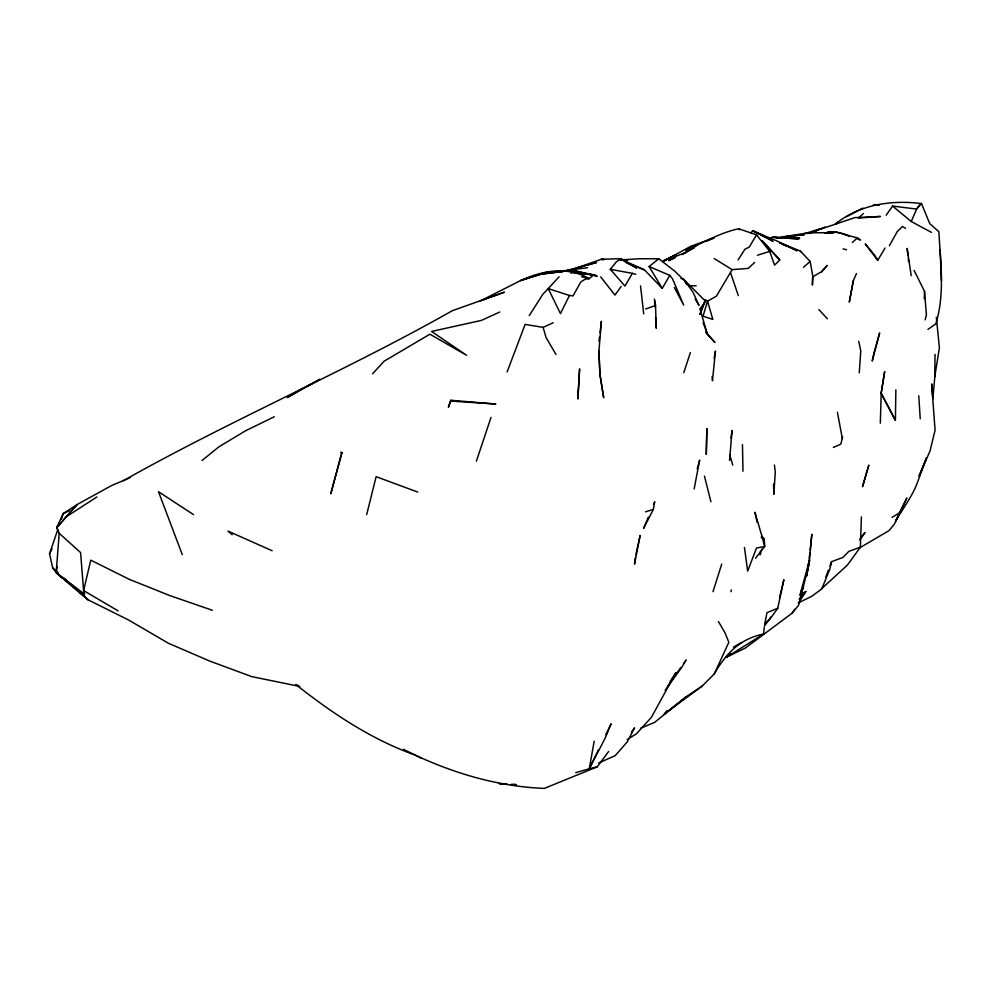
<?xml version="1.0" encoding="UTF-8"?>
<svg xmlns="http://www.w3.org/2000/svg" width="991" height="991" viewBox="0 0 991 991"><rect width="100%" height="100%" fill="white"/><g stroke="black" fill="none" stroke-linecap="round" stroke-linejoin="round"><path stroke-width="1.49" d="M935.058 354.419L934.748 377.583L932.89 398.667L931.639 383.926L935.095 430.156L930.053 450.88L919.053 476.089L926.461 457.83L917.208 483.113C912.017 496.949 902.813 508.433 895.641 521.117L906.815 498.002L894.278 524.276L889.026 530.631L858.578 548.469M881.333 393.625L895.406 420.345L895.864 389.785M880.318 423.207L881.197 393.328L884.678 371.526L881.197 392.808M924.306 298.799L924.529 291.366L914.098 270.394M821.304 589.001L847.367 565.13L860.374 547.218L861.414 516.868M859.271 372.851L860.758 350.876L858.739 341.325M911.212 275.671L907.137 248.407L907.954 255.728M299.765 686.453L251.677 676.605L209.733 661.071L168.47 643.283L128.768 620.106L88.211 599.889L56.177 572.575L59.2 533.294L56.673 527.732L63.189 513.623L77.137 504.53L111.388 485.652L130.403 477.551M598.936 351.099L599.939 374.387L603.692 397.8L599.852 373.929L598.936 351.099L601.388 321.245L600.026 332.765M729.549 460.381L732.076 430.552L730.962 438.195M730.59 653.515L725.994 657.491L763.64 633.992L764.247 627.365M809.845 553.077L809.139 558.825M810.155 550.178L811.84 534.273L809.077 564.015L798.548 605.303L792.082 613.194L745.48 647.965L725.994 657.491M598.998 341.412L599.505 337.089M635.367 557.611L634.525 564.152L640.136 535.425L635.863 554.811M808.532 563.123L806.724 575.994L809.573 560.064L800.133 594.451M59.2 533.294L80.593 552.594L83.591 590.574L84.644 594.266L56.177 572.575L57.032 566.555M754.634 262.454L748.242 268.4L732.138 269.626L716.382 296.185L707.549 301.153L703.028 316.166L712.826 319.412L707.549 301.153L705.419 299.864L699.993 314.308L705.419 299.864L704.229 299.951L683.79 279.462L681.003 278.459M853.35 280.602L849.349 301.821L853.35 280.602L856.447 273.615M934.748 376.815L939.406 347.742L936.334 317.306M575.746 772.683L589.286 768.743L594.166 741.293M714.115 358.618L715.452 351.049L712.479 380.717L712.095 376.469M648.287 517.166L643.605 528.451L653.342 509.386L654.729 501.669L653.565 504.493M694.158 488.885L699.671 460.121L697.181 468.892M764.656 624.553L766.96 612.649L777.749 608.263L783.869 579.71L779.595 597.499M918.756 395.768L920.23 418.809M730.962 591.664L731.321 589.955M860.374 547.218L848.853 551.355L842.907 557.45L831.598 561.662L829.789 569.218L821.787 588.902L811.79 596.285L798.263 602.937M366.707 514.515L376.122 476.671L417.781 492.093M925.148 319.845L926.412 314.952L924.529 291.366M842.635 436.969L840.789 444.154L833.406 447.412M761.695 549.15L760.233 554.787L760.221 551.752M763.516 542.114L764.247 539.29L761.98 536.329L754.931 512.26L757.062 522.282M341.61 453.16L330.783 493.803L341.982 452.751L340.941 452.367L341.982 452.751M713 591.689L721.733 564.065M683.802 372.678L690.405 352.499M476.386 461.137L491.016 417.397M56.177 572.575L52.684 567.868L49.55 553.82L57.837 529.417M61.244 519.371L63.189 513.623L69.692 510.452M450.546 401.082L448.39 407.251L450.868 400.265L495.847 404.031L450.546 401.082L450.868 400.265M825.751 577.282L828.402 570.184M830 565.923L831.598 561.662M507.095 371.997L525.119 324.404L543.13 327.377L553.213 322.732M800.332 594.835L803.503 586.907L801.261 590.586M931.49 232.402L911.262 221.501L916.625 209.064L920.131 203.911L921.481 203.564L929.744 223.582L938.873 231.733C940.521 262.454 945.055 293.955 935.777 323.958L927.923 329.384M667.03 710.634L664.329 714.015L702.161 686.094L714.238 673.954L728.843 642.304L724.978 632.729L718.463 621.617M49.55 553.82L52.015 548.729M608.635 751.488L597.226 766.836L589.286 768.743L598.552 749.654M605.823 734.665L611.113 723.752L605.216 738.072L589.286 768.743M770.899 616.922L764.358 626.039M594.315 275.609L597.201 276.328L593.981 274.78L589.149 278.682L585.334 279.115L580.813 281.94L573.021 295.937L569.478 295.467L560.46 313.565L548.234 288.604L559.085 276.786M889.385 245.768L897.239 231.609L902.442 226.468L905.563 228.376M576.105 268.202L601.054 259.345L620.824 258.626L636.606 268.065L621.89 259.766L644.46 269.886L662.273 288.369L669.78 275.362L649.117 266.554L658.78 258.787L674.908 271.286L683.307 279.487M635.788 274.296L632.382 273.355L624.962 286.077L610.32 269.329L616.142 262.033L620.824 258.626M877.729 260.336L874.917 255.529L865.242 243.91L877.729 260.336L885.05 247.998M696.685 245.582L685.883 250.351C703.176 242.696 720.222 232.612 738.753 228.772L756.529 234.867L749.246 247.081L744.935 249.236L738.109 259.902M792.082 613.194L794.509 609.378M798.548 603.024L805.819 591.577L799.886 595.232M529.244 315.584L542.907 294.216L548.234 288.604L569.478 295.467M670.089 681.498L675.825 672.79L651.372 717.373L636.408 733.823L627.179 739.521M886.189 215.183L892.557 206.066L916.625 209.064L921.481 203.564C891.07 199.748 859.222 204.555 835.029 224.325M714.238 673.954C726.081 653.527 739.806 638.848 763.64 633.992M667.612 686.354L672.889 678.823M674.648 676.308L680.805 667.525M683.443 663.772L686.082 660.006L682.13 666.819L665.122 690.293M859.829 539.835L865.019 532.452L859.767 539.6M777.749 608.263L769.561 619.672L764.978 623.649M631.378 732.238L634.55 727.828L627.402 741.714L615.25 755.613L598.589 763.02M621.159 286.473L614.953 295.07L600.707 276.923M755.551 558.206L764.718 546.437L764.247 539.29L761.138 537.271M705.072 302.354L699.881 308.734L707.301 333.868L714.957 342.514L705.629 332.369M821.613 271.906L827.188 265.377L821.613 271.608L812.905 276.737L810.13 261.451L800.282 250.983L779.867 242.795L797.21 250.76L776.845 240.912L752.875 230.841L750.596 232.873M66.124 516.906L56.673 527.732L77.137 504.53L66.124 516.906L96.92 496.937M799.167 599.035L805.819 591.503M372.579 373.78L384.124 361.195L429.921 334.202L466.575 355.286L431.556 331.44L481.304 320.44L499.774 312.041M779.756 259.989L762.178 240.702L779.756 259.989L774.553 265.167L769.722 251.38L756.529 234.867M852.359 242.522L857.438 237.778L860.461 239.995L857.649 239.042M863.409 213.548L858.392 218.094L880.429 216.459L854.837 217.624L814.614 231.151M803.49 267.31L810.13 261.451M702.161 686.094L686.119 696.834L654.469 722.501L640.496 728.249M202.053 460.481L218.924 446.817L245.483 430.825L274.272 416.765M664.329 714.015L686.119 696.834M573.182 272.674L575.523 270.977L596.012 275.461L573.033 272.302L570.965 273.231M892.011 517.376L900.509 512.186M663.041 261.463L690.764 246.301L714.238 237.852L706.137 241.42M683.295 253.845L694.654 247.341L682.019 254.538M733.451 647.111L741.441 642.552M123.28 480.722C230.928 420.011 344.88 371.538 452.404 310.666L504.369 292.172L480.325 300.954L520.572 280.577C542.089 270.543 567.645 265.885 589.149 278.682L581.754 276.762M846.599 216.695L862.777 208.11M664.317 260.806L675.751 254.96L663.152 260.868M675.379 257.66L668.652 260.658L676.878 255.913L685.822 252.432M597.226 766.836L544.369 788.39C499.241 786.656 455.426 773.934 414.684 754.894C370.931 739.187 332.121 713.161 295.851 684.57L298.489 685.611M813.338 231.659L825.144 227.001M567.186 270.357L596.433 262.504L577.617 267.867M645.711 308.969L655.534 305.463L654.444 299.096M587.539 267.706L553.176 272.104M757.446 255.244L769.722 251.38M645.5 511.851L653.342 509.386M802.673 234.223L820.994 228.599M824.908 233.195C835.735 228.822 846.847 236.044 857.438 237.778M824.723 233.232L830.433 231.597L839.327 232.811L849.188 236.168M816.448 231.522L807.776 233.529M828.241 233.405L835.859 232.08L826.742 233.405M827.596 233.356L835.859 232.08M767.133 238.224L773.079 237.283L799.737 238.224L776.535 238.051L804.506 234.57L781.317 237.06L808.706 232.786L831.982 232.736M555.096 272.414L541.99 274.024L568.202 270.803M558.007 272.054L562.38 271.522M621.493 259.939L639.356 258.725L658.78 258.787M620.292 260.162L627.873 259.716L620.428 259.617M556.335 272.005L562.231 271.695M568.14 271.373L575.523 270.977L591.429 274.903M877.667 205.174L873.269 205.1L879.178 205.323M548.333 271.868L561.922 271.423M567.967 271.224L575.523 270.977L573.033 272.302L593.981 274.78M604.027 259.382L601.054 259.345L604.064 259.642M688.733 285.693L696.178 285.817M510.984 784.377L515.506 784.624M506.971 784.054L499.253 783.608L506.475 784.129M513.152 784.414L516.237 784.587M610.32 269.329L632.382 273.355M843.106 248.902L846.549 249.744M212.347 610.258L169.981 595.653L129.152 579.277L90.763 560.15L83.591 590.574L118.202 610.914M626.411 262.702L644.46 269.886M272.166 550.761L227.967 531.077L232.167 534.781M783.187 244.393L779.954 242.882L786.842 246.375M403.523 749.357L421.113 758.053M714.251 258.589L732.138 269.626M193.518 514.626L158.486 491.697L182.257 554.564M892.557 206.066L911.262 221.501M62.767 578.372L56.883 573.318L88.211 599.889L77.893 590.586M52.684 567.868L58.407 573.033M64.142 578.199L66.434 580.268M71.018 584.393L73.309 586.461M738.753 228.772L739.695 229.776M818.888 309.564L827.386 318.768M669.78 275.362L672.468 278.694L683.703 305.117L674.301 287.489M684.892 280.924L692.87 291.949L698.952 305.352L695.162 298.886M649.117 266.554L662.273 288.369M683.79 279.462L686.825 284.64M555.963 354.419L546.053 337.485L543.13 327.377M881.197 393.328L895.406 420.345M800.282 250.983L800.604 251.726M703.127 322.694L707.301 333.868M730.602 272.884L738.307 295.603M729.785 454.881L732.745 465.113M761.98 536.329L764.718 546.437L756.505 548.06L747.672 571.126L744.439 547.478M704.452 476.114L710.919 501.731M837.407 412.244L842.338 438.517M640.52 285.854L643.716 313.874M774.442 465.052L775.284 472.335L773.835 494.336L773.55 483.992M908.289 258.663L908.611 261.587M654.531 300.62L654.915 306.764M655.584 317.492L656.253 328.232L655.534 305.463M941.438 280.936L940.112 249.757M742.47 444.587L742.977 471.22M706.856 428.793L706.286 454.262L706.856 428.793M812.694 277.183L812.434 284.776L812.694 277.183M578.298 390.925L577.902 398.989L579.611 368.875L578.298 390.925M868.76 465.312L862.554 486.556L868.76 465.312M873.851 353.391L872.241 361.034L879.636 332.926L873.851 353.391M838.374 221.996L836.156 224.003L838.374 221.996M301.425 389.166L287.291 397.577L319.907 379.293L301.425 389.166M526.865 278.496L520.572 280.577L546.871 272.327L526.865 278.496M798.721 238.905L773.079 237.283L798.721 238.905M770.676 239.599L752.875 230.841L773.03 241.37L770.676 239.599"/></g></svg>
